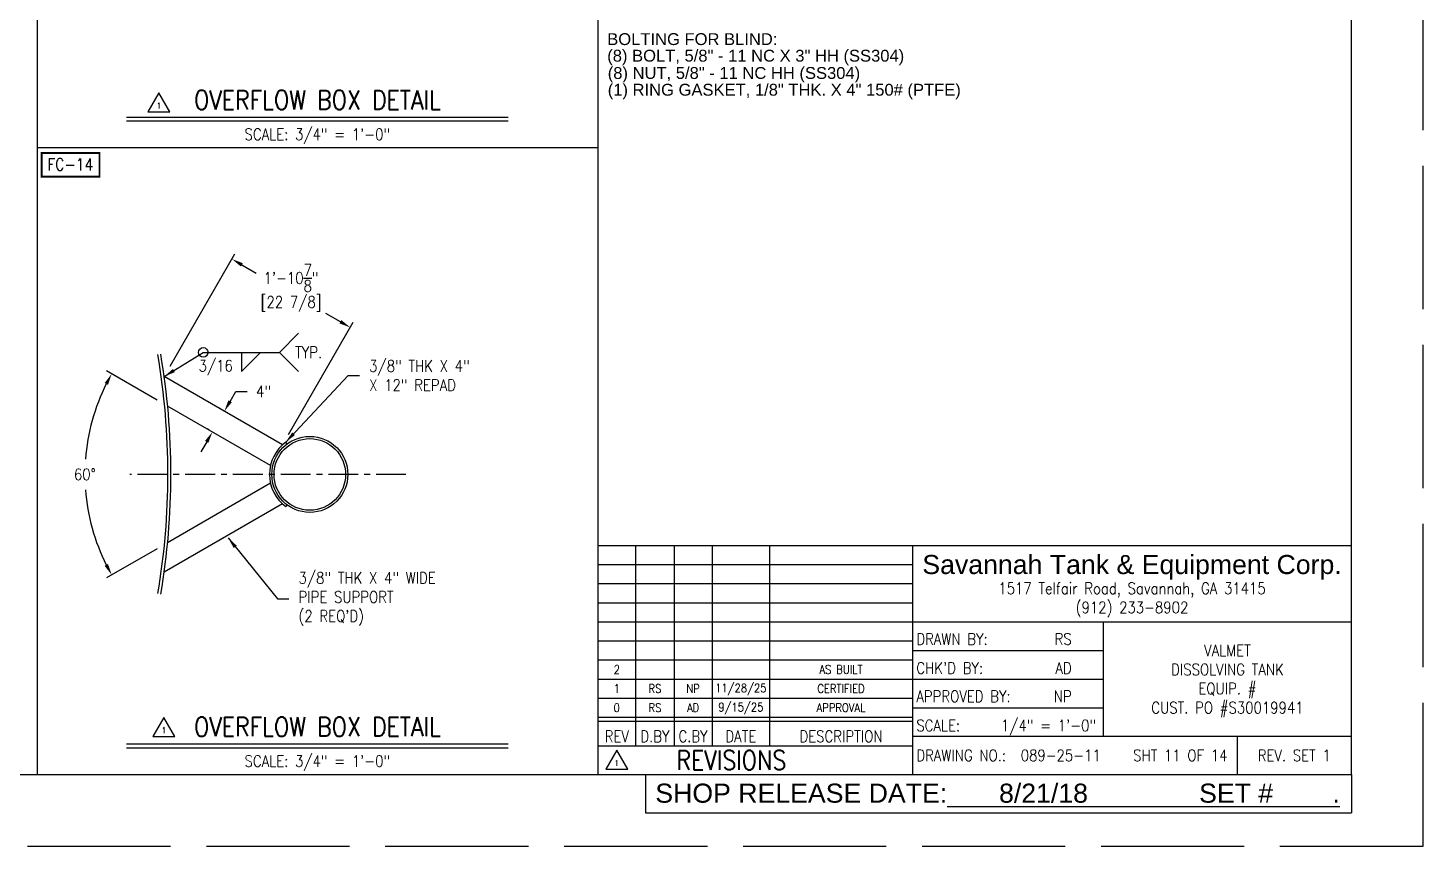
# Model space of a CAD drawing. Extents: x -36 to 1116, y 36 to 900.
# Drawn here: x 414 to 1116, y 36 to 447 of the extents above; entities that cross this region are included whole.
import ezdxf
from ezdxf.enums import TextEntityAlignment as Align

# ---------------------------------------------------------------- set-up
doc = ezdxf.new("R2010")
doc.units = 0
doc.header["$LTSCALE"] = 12
doc.header["$MEASUREMENT"] = 0
doc.header["$PDMODE"] = 33
doc.header["$PDSIZE"] = -0.5
doc.linetypes.add('AM_ISO02W050', pattern=[7.5, 6, -1.5])
doc.linetypes.add('CENTER', pattern=[2, 1.25, -0.25, 0.25, -0.25])
doc.layers.get('0').update_dxf_attribs({"linetype": 'CONTINUOUS'})
doc.layers.get('Defpoints').update_dxf_attribs({"linetype": 'CONTINUOUS'})
for name, color, linetype in [('10 PIPE', 7, 'CONTINUOUS'), ('CENTER', 6, 'CENTER'), ('COVER', 3, 'CONTINUOUS'), ('DIM', 1, 'CONTINUOUS'), ('SHELL', 40, 'CONTINUOUS'), ('SHOP TAG', 11, 'CONTINUOUS'), ('TEXT', 4, 'CONTINUOUS')]:
    doc.layers.add(name, color=color, linetype=linetype)
doc.styles.add('ROMANS', font='ROMANS.shx', dxfattribs={"width": 0.85, "height": 5.76})
doc.styles.get("Standard").update_dxf_attribs({"font": 'sanss___.ttf'})
doc.dimstyles.get("Standard").update_dxf_attribs({"dimtxt": 0.18, "dimasz": 0.18, "dimexe": 0.18, "dimexo": 0.0625, "dimgap": 0.09, "dimtad": 0, "dimtih": 1, "dimtoh": 1, "dimdec": 4, "dimzin": 0, "dimdsep": 46, "dimtxsty": 'Standard', "dimcen": 0.09, "dimadec": 0, "dimazin": 0, "dimtfac": 1, "dimtdec": 4, "dimtofl": 0, "dimtmove": 0, "dimatfit": 3, "dimfxl": 1, "dimtolj": 1, "dimtzin": 0, "dimarcsym": 0})

# ---------------------------------------------------------------- blocks, each defined once
blk = doc.blocks.new('*D197')
at = {"layer": 'Defpoints', "color": 0, "transparency": 16777216}
for p in [(484.52, 257.27), (444.4, 240.48), (536.29, 227.38), (536.29, 218.43), (484.52, 188.55)]:
    blk.add_point(p, dxfattribs=at)
at = {"layer": 'DIM', "color": 0, "lineweight": -2, "transparency": 16777216}
for p, q in [((479.33, 260.27), (453.82, 275)), ((479.33, 185.55), (453.82, 170.82))]:
    blk.add_line(p, q, dxfattribs=at)
for start, end in [(153.2623, 175.64667), (184.35333, 206.7377)]:
    blk.add_arc((544.04, 222.91), 101.18, start, end, dxfattribs=at)
at = {"layer": 'DIM', "color": 0, "transparency": 16777216}
for points in [[(452.83, 268.89), (454.52, 267.97), (456.41, 273.5)], [(454.52, 177.85), (452.83, 176.93), (456.41, 172.32)]]:
    blk.add_solid(points, dxfattribs=at)
at = {"layer": 'DIM', "color": 0, "transparency": 16777216, "insert": (442.86, 222.91), "char_height": 5.76, "attachment_point": 5, "style": 'ROMANS'}
blk.add_mtext('\\A1;60°', dxfattribs=at)
blk = doc.blocks.new('*D199')
at = {"layer": 'Defpoints', "color": 0, "transparency": 16777216}
for p in [(576.37, 296.82), (482.79, 272.13), (542.29, 237.78)]:
    blk.add_point(p, dxfattribs=at)
at = {"layer": 'DIM', "color": 0, "lineweight": -2, "transparency": 16777216}
for p, q in [((485.79, 277.32), (518.37, 333.77)), ((521.86, 328.29), (529.11, 324.1)), ((571.39, 299.7), (564.14, 303.88)), ((545.29, 242.97), (577.87, 299.41))]:
    blk.add_line(p, q, dxfattribs=at)
at = {"layer": 'DIM', "color": 0, "transparency": 16777216}
for points in [[(522.34, 329.12), (521.38, 327.46), (516.87, 331.17)], [(571.87, 300.53), (570.91, 298.86), (576.37, 296.82)]]:
    blk.add_solid(points, dxfattribs=at)
at = {"layer": 'DIM', "color": 0, "transparency": 16777216, "char_height": 5.76, "attachment_point": 5, "style": 'ROMANS'}
for s, insert in [('\\A1;1\'-10{\\H1x;\\S7/8;}"', (546.62, 321.67)), ('\\A1;[22 7/8]', (546.62, 308.64))]:
    blk.add_mtext(s, dxfattribs=dict(at, insert=insert))
blk = doc.blocks.new('A$Cbd517a1e')
at = {"layer": '10 PIPE'}
for p, q in [((58.42, 15.32), (57.74, 16.22)), ((58.42, -15.32), (57.74, -16.22))]:
    blk.add_line(p, q, dxfattribs=at)
for radius in [19.12, 18]:
    blk.add_circle((69.87, 0), radius, dxfattribs=at)
blk.add_arc((69.87, 0), 20.25, 126.78109, 233.21891, dxfattribs=at)
at = {"layer": 'COVER'}
for p, q in [((56.12, 14.87), (-3.38, 49.22)), ((50.12, 4.47), (-1.64, 34.36)), ((50.12, -4.47), (-1.64, -34.36)), ((56.12, -14.87), (-3.38, -49.22))]:
    blk.add_line(p, q, dxfattribs=at)
blk = doc.blocks.new('*D231')
at = {"layer": 'Defpoints', "color": 0, "transparency": 16777216}
for p in [(513.04, 254.66), (516.41, 252.72), (510.41, 242.33)]:
    blk.add_point(p, dxfattribs=at)
at = {"layer": 'DIM', "color": 0, "lineweight": -2, "transparency": 16777216}
for p, q in [((515.92, 259.65), (518.8, 264.64)), ((518.8, 264.64), (524.56, 264.64)), ((511.21, 255.72), (510.45, 256.16)), ((505.21, 245.33), (504.45, 245.77)), ((504.16, 239.28), (501.28, 234.29))]:
    blk.add_line(p, q, dxfattribs=at)
at = {"layer": 'DIM', "color": 0, "transparency": 16777216}
for points in [[(515.09, 260.13), (516.76, 259.17), (513.04, 254.66)], [(503.33, 239.76), (505, 238.8), (507.04, 244.27)]]:
    blk.add_solid(points, dxfattribs=at)
at = {"layer": 'DIM', "color": 0, "transparency": 16777216, "insert": (532.75, 264.64), "char_height": 5.76, "attachment_point": 5, "style": 'ROMANS'}
blk.add_mtext('\\A1;4"', dxfattribs=at)

msp = doc.modelspace()

# ---------------------------------------------------------------- linework, layer by layer
for p, q in [((418.83486, 888), (418.83486, 72)), ((700.83486, 888), (700.83486, 72)), ((1080, 72), (1080, 888)), ((700.83486, 387.20776), (418.83486, 387.20776)), ((700.83486, 187.2), (1080, 187.2)), ((700.83486, 187.2), (700.83486, 72)), ((720.03486, 86.4), (720.03486, 187.2)), ((739.23486, 187.2), (739.23486, 86.4)), ((758.43486, 187.2), (758.43486, 86.4)), ((787.23486, 187.2), (787.23486, 86.4)), ((859.2, 187.2), (859.2, 72)), ((700.83486, 177.6), (859.2, 177.6)), ((700.83486, 168), (859.2, 168)), ((700.83486, 158.4), (859.2, 158.4)), ((700.83486, 148.8), (1080, 148.8)), ((955.2, 91.2), (955.2, 148.8)), ((700.83486, 139.2), (859.2, 139.2)), ((859.2, 134.4), (955.2, 134.4)), ((700.83486, 129.6), (859.2, 129.6)), ((700.83486, 120), (955.2, 120)), ((700.83486, 110.4), (859.2, 110.4)), ((859.2, 105.6), (955.2, 105.6)), ((700.83486, 100.8), (859.2, 100.8)), ((700.83486, 98.88), (859.2, 98.88)), ((700.83486, 86.4), (859.2, 86.4)), ((859.2, 91.2), (1080, 91.2)), ((1022.4, 91.2), (1022.4, 72)), ((-24, 72), (1080, 72))]:
    msp.add_line(p, q)
at = {"layer": 'CENTER'}
msp.add_line((604.37679, 222.90912), (465.44269, 222.90912), dxfattribs=at)
at = {"layer": 'Defpoints', "linetype": 'AM_ISO02W050'}
for p, q in [((1116, 36), (1116, 900)), ((-36, 36), (1116, 36))]:
    msp.add_line(p, q, dxfattribs=at)
at = {"layer": 'DIM'}
for p, q in [((463.83486, 402.56776), (655.83486, 402.56776)), ((463.83486, 400.64776), (655.83486, 400.64776)), ((540.8276, 284.26728), (550.4276, 293.86728)), ((502.4276, 284.26728), (540.8276, 284.26728)), ((521.6276, 274.66728), (531.2276, 284.26728)), ((521.6276, 284.26728), (521.6276, 274.66728)), ((540.8276, 284.26728), (550.4276, 274.66728)), ((463.83486, 87.36), (655.83486, 87.36)), ((463.83486, 85.44), (655.83486, 85.44))]:
    msp.add_line(p, q, dxfattribs=at)
msp.add_circle((502.4276, 284.26728), 2.4, dxfattribs=at)
at = {"layer": 'SHELL'}
for points in [[(479.62489, 162.99239, 0.084375269), (479.57299, 283.13122)], [(481.10379, 162.74169, 0.084375269), (481.05167, 283.38319)]]:
    msp.add_lwpolyline(points, format="xyb", dxfattribs=at)
at = {"layer": 'SHOP TAG'}
for p, q in [((724.8, 72), (724.8, 52.8)), ((1080, 72), (1080, 52.8)), ((724.8, 52.8), (1080, 52.8))]:
    msp.add_line(p, q, dxfattribs=at)
at = {"layer": 'TEXT'}
for p, q in [((480.10437, 414.75767), (474.5618, 405.15767)), ((485.64693, 405.15767), (480.10437, 414.75767)), ((474.5618, 405.15767), (485.64693, 405.15767)), ((482.61379, 100.67968), (477.07122, 91.07968)), ((488.15635, 91.07968), (482.61379, 100.67968)), ((477.07122, 91.07968), (488.15635, 91.07968)), ((710.43486, 84.20148), (704.8923, 74.60148)), ((715.97742, 74.60148), (710.43486, 84.20148)), ((704.8923, 74.60148), (715.97742, 74.60148))]:
    msp.add_line(p, q, dxfattribs=at)
at = {"layer": 'TEXT', "const_width": 0.96}
msp.add_lwpolyline([(421.17092, 384.54729), (421.17092, 372.64053), (450.22855, 372.64053), (450.22855, 384.54729)], close=True, dxfattribs=at)

# ---------------------------------------------------------------- block references
at = {"layer": 'DIM'}
msp.add_blockref('A$Cbd517a1e', (486.16735, 222.90912), dxfattribs=at)

# ---------------------------------------------------------------- texts
at = {"layer": 'DIM', "style": 'ROMANS', "width": 0.85}
for s, height, p in [('OVERFLOW BOX DETAIL', 9.6, (559.83486, 406.40776)), ('SCALE: 3/4" = 1\'-0"', 5.76, (559.83486, 391.04776)), ('OVERFLOW BOX DETAIL', 9.6, (559.83486, 91.2)), ('SCALE: 3/4" = 1\'-0"', 5.76, (559.83486, 75.84))]:
    msp.add_text(s, height=height, dxfattribs=at).set_placement(p, align=Align.CENTER)
msp.add_text('3/16', height=5.76, dxfattribs=at).set_placement((500.1236, 274.66728))
msp.add_text('TYP.', height=5.76, dxfattribs=at).set_placement((555.47394, 284.26728), align=Align.MIDDLE_CENTER)
at = {"layer": 'DIM', "char_height": 5.76, "attachment_point": 4, "style": 'ROMANS'}
for s, insert in [('3/8" THK X 4" \\PX 12" REPAD', (585.8831, 272.59442)), ('3/8" THK X 4" WIDE\\PPIPE SUPPORT\\P(2 REQ\'D)', (550.36548, 160.31769))]:
    msp.add_mtext(s, dxfattribs=dict(at, insert=insert))
at = {"layer": 'SHOP TAG'}
msp.add_text('SHOP RELEASE DATE:%%U       8/21/18               SET #        .', height=9.6, dxfattribs=at).set_placement((901.97319, 62.60899), align=Align.MIDDLE_CENTER)
at = {"layer": 'TEXT'}
for s, p in [('BOLTING FOR BLIND:', (705.63926, 441.80497)), ('(8) BOLT, 5/8" - 11 NC X 3" HH (SS304)', (705.63926, 433.46182)), ('(8) NUT, 5/8" - 11 NC HH (SS304)', (705.887, 424.76822)), ('(1) RING GASKET, 1/8" THK. X 4" 150# (PTFE)', (705.887, 416.34152))]:
    msp.add_text(s, height=5.9613275, dxfattribs=at).set_placement(p, align=Align.MIDDLE_LEFT)
at = {"layer": 'TEXT', "style": 'ROMANS', "width": 0.85}
for s, height, p in [('1', 2.88, (480.10437, 408.35767)), ('1517 Telfair Road, Savannah, GA 31415', 5.76, (969.6, 165.6)), ('(912) 233-8902', 5.76, (969.6, 156)), ('VALMET', 5.76, (1017.6, 134.4)), ('DISSOLVING TANK', 5.76, (1017.6, 124.8)), ('EQUIP. #', 5.76, (1017.6, 115.2)), ('CUST. PO #S30019941', 5.76, (1017.6, 105.6)), ('1', 2.88, (482.61379, 94.27968)), ('REV. SET 1', 5.76, (1051.2, 81.6)), ('1', 2.88, (710.43486, 77.80148)), ('REVISIONS', 9.6, (768.03486, 79.2))]:
    msp.add_text(s, height=height, dxfattribs=at).set_placement(p, align=Align.MIDDLE_CENTER)
at = {"layer": 'TEXT'}
msp.add_text('Savannah Tank & Equipment Corp.', height=9.6, dxfattribs=at).set_placement((969.6, 177.6), align=Align.MIDDLE_CENTER)
at = {"layer": 'TEXT', "style": 'ROMANS', "width": 0.85}
for s, p in [('DRAWN BY:', (861.12, 140.09634)), ("CHK'D BY:", (861.12, 125.51902)), ('APPROVED BY:', (861.12, 111.29634)), ('SCALE:', (861.12, 96.63941)), ('SCALE:', (861.12, 96.63729)), ('DRAWING NO.:', (861.12, 81.6)), ('089-25-11', (913.5893, 81.6))]:
    msp.add_text(s, height=5.76, dxfattribs=at).set_placement(p, align=Align.MIDDLE_LEFT)
for s, p in [('RS', (939.27187, 140.09634)), ('AD', (939.27187, 125.51902)), ('NP', (939.27187, 111.29634)), ('1/4" = 1\'-0"', (951.50788, 96.63729)), ('SHT 11 OF 14', (1017.59405, 81.6))]:
    msp.add_text(s, height=5.76, dxfattribs=at).set_placement(p, align=Align.MIDDLE_RIGHT)
for s, height, p in [('2', 4.32, (710.43486, 124.8)), ('AS BUILT', 4.32, (823.21743, 124.8)), ('1', 4.32, (710.43486, 115.2)), ('RS', 4.32, (729.63486, 115.2)), ('NP', 4.32, (748.83486, 115.2)), ('11/28/25', 4.32, (772.83486, 115.2)), ('CERTIFIED', 4.32, (823.21743, 115.2)), ('0', 4.32, (710.43486, 105.6)), ('RS', 4.32, (729.63486, 105.6)), ('AD', 4.32, (748.83486, 105.6)), ('9/15/25', 4.32, (772.83486, 105.6)), ('APPROVAL', 4.32, (823.21743, 105.6)), ('REV', 5.76, (710.43486, 91.2)), ('D.BY', 5.76, (729.63486, 91.2)), ('C.BY', 5.76, (748.83486, 91.2)), ('DATE', 5.76, (772.83486, 91.2)), ('DESCRIPTION', 5.76, (823.21743, 91.2))]:
    msp.add_text(s, height=height, dxfattribs=at).set_placement(p, align=Align.MIDDLE)
at = {"layer": 'TEXT', "insert": (424.00768, 381.83124), "char_height": 6.048, "width": 117.1626667, "attachment_point": 1, "style": 'ROMANS'}
msp.add_mtext('FC-14', dxfattribs=at)

# ---------------------------------------------------------------- dimensions: what is measured, and where the dimension line sits
at = {"layer": 'DIM'}
for p1, p2, distance, override, picture, middle in [((482.78689, 272.12802), (542.28699, 237.77562), 68.17357, {"dimscale": 48, "dimtxt": 5.76, "dimasz": 0.12, "dimexe": 0.0625, "dimexo": 0.125, "dimgap": 0.02, "dimlfac": 0.333333, "dimzin": 3, "dimlunit": 4, "dimpost": '\\X', "dimtxsty": 'ROMANS', "dimcen": 0}, '*D199', (546.62372, 313.99186)), ((510.40544, 242.32603), (516.40544, 252.71834), 3.88058, {"dimscale": 48, "dimtxt": 5.76, "dimasz": 0.12, "dimexe": 0.0625, "dimexo": 0.125, "dimgap": 0.1, "dimlfac": 0.333333, "dimzin": 3, "dimlunit": 4, "dimpost": '\\X', "dimtxsty": 'ROMANS', "dimcen": 0}, '*D231', (532.74533, 264.63524))]:
    dim = msp.add_aligned_dim(p1=p1, p2=p2, distance=distance, dimstyle='Standard', override=override, dxfattribs=at)
    dim.commit()
    dim.dimension.update_dxf_attribs({"geometry": picture, "text_midpoint": middle})
dim = msp.add_angular_dim_2l(base=(444.397, 240.47826), line1=((536.28699, 218.43492), (484.52389, 188.54948)), line2=((536.28699, 227.38331), (484.52389, 257.26875)), dimstyle='Standard', override={"dimscale": 48, "dimtxt": 5.76, "dimasz": 0.12, "dimexe": 0.0625, "dimexo": 0.125, "dimgap": 0.1, "dimlfac": 0.333333, "dimzin": 3, "dimlunit": 4, "dimpost": '\\X', "dimtxsty": 'ROMANS', "dimcen": 0}, dxfattribs=at)
dim.commit()
dim.dimension.update_dxf_attribs({"geometry": '*D197', "text_midpoint": (442.8599, 222.90912)})

# ---------------------------------------------------------------- leaders
msp.add_leader([(482.78689, 272.12802), (502.4276, 284.26728)], dimstyle='Standard', override={"dimscale": 48, "dimtxt": 5.76, "dimasz": 0.12, "dimexe": 0.0625, "dimexo": 0.125, "dimgap": 0.1, "dimlfac": 0.333333, "dimzin": 3, "dimlunit": 4, "dimpost": '\\X', "dimtxsty": 'ROMANS', "dimcen": 0}, dxfattribs=at)
at = {"layer": 'DIM', "annotation_type": 0, "has_hookline": 1, "hookline_direction": 0}
for points, text_width in [([(543.91165, 239.12793), (575.3231, 272.59442), (581.0831, 272.59442)], 57.58629), ([(514.92422, 190.95894), (539.80548, 160.31769), (545.56548, 160.31769)], 79.26857)]:
    msp.add_leader(points, dimstyle='Standard', override={"dimscale": 48, "dimtxt": 5.76, "dimasz": 0.12, "dimexe": 0.0625, "dimexo": 0.125, "dimgap": 0.1, "dimlfac": 0.333333, "dimzin": 3, "dimlunit": 4, "dimpost": '\\X', "dimtxsty": 'ROMANS', "dimcen": 0}, dxfattribs=dict(at, text_width=text_width))

doc.saveas('drawing.dxf')
